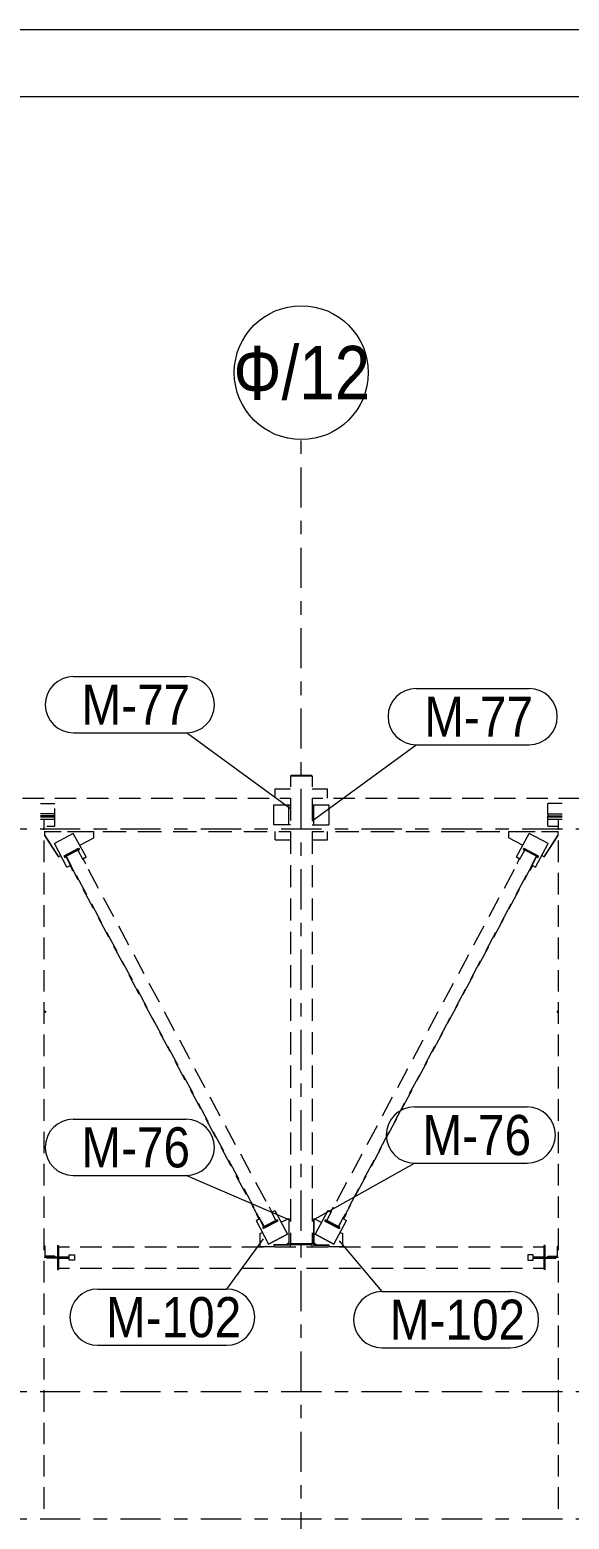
# Model space of a CAD drawing. Header units: millimetres. Extents: x -59 to 782, y -222 to 372.
# Drawn here: x 561.7 to 602, y 260.5 to 371.7 of the extents above; entities that cross this region are included whole.
import ezdxf

# ---------------------------------------------------------------- set-up
doc = ezdxf.new("R2010")
doc.units = ezdxf.units.MM
doc.linetypes.add('XKITLINE00', pattern=[0])
doc.linetypes.add('XKITLINE03', pattern=[6, 3, -1, 1, -1])
for name, color, linetype, lineweight in [('DrawingSheet', 5, 'Continuous', 0), ('Part', 2, 'Continuous', 0), ('PartMark', 3, 'Continuous', 0), ('S-GRID', 1, 'Continuous', 0)]:
    doc.layers.add(name, color=color, linetype=linetype, lineweight=lineweight)
doc.styles.add('GOST type A', font='ARIAL.TTF')

msp = doc.modelspace()

# ---------------------------------------------------------------- linework, layer by layer
at = {"layer": 'DrawingSheet', "linetype": 'XKITLINE00', "lineweight": 0}
for p, q in [((781.85, 371.67), (-59.15, 371.67)), ((776.85, 366.67), (-39.15, 366.67))]:
    msp.add_line(p, q, dxfattribs=at)
at = {"layer": 'Part', "linetype": 'XKITLINE00', "lineweight": 0}
for p, q in [((581.2, 315.97), (582.8, 315.97)), ((581.2, 315.97), (581.2, 315.14)), ((581.24, 315.98), (581.24, 316.01)), ((581.24, 316.01), (582.76, 316.01)), ((581.24, 315.97), (581.24, 316.01)), ((581.24, 315.97), (581.24, 315.98)), ((582.76, 315.97), (582.76, 316.01)), ((582.8, 315.97), (582.8, 315.14)), ((580.05, 314.31), (580.05, 314.99)), ((580.05, 314.99), (581.2, 314.99)), ((582.8, 314.99), (583.95, 314.99)), ((583.95, 314.31), (583.95, 314.99)), ((561.2, 314.31), (562.8, 314.31)), ((562.53, 313.91), (563.6, 313.91)), ((563.6, 314.31), (565.2, 314.31)), ((566, 314.31), (567.6, 314.31)), ((568.4, 314.31), (570, 314.31)), ((570.8, 314.31), (572.4, 314.31)), ((573.2, 314.31), (574.8, 314.31)), ((575.6, 314.31), (577.2, 314.31)), ((578, 314.31), (579.6, 314.31)), ((579.95, 312.31), (579.95, 313.81)), ((579.95, 313.81), (581.2, 313.81)), ((580.4, 314.31), (581.2, 314.31)), ((581.08, 312.31), (581.08, 313.81)), ((581.2, 314.31), (581.2, 312.64)), ((582.8, 314.31), (583.6, 314.31)), ((582.8, 314.31), (582.8, 312.64)), ((582.8, 313.81), (582.92, 313.81)), ((582.92, 313.81), (582.92, 312.31)), ((582.92, 313.81), (584.05, 313.81)), ((584.05, 313.81), (584.05, 312.31)), ((584.4, 314.31), (586, 314.31)), ((586.8, 314.31), (588.4, 314.31)), ((589.2, 314.31), (590.8, 314.31)), ((591.6, 314.31), (593.2, 314.31)), ((594, 314.31), (595.6, 314.31)), ((596.4, 314.31), (598, 314.31)), ((598.8, 314.31), (600.4, 314.31)), ((601.47, 313.91), (600.4, 313.91)), ((600.4, 313.14), (600.4, 313.91)), ((601.2, 314.31), (602.8, 314.31)), ((563.6, 313.14), (562.53, 313.14)), ((563.6, 312.98), (562.53, 312.98)), ((562.53, 312.9), (563.6, 312.9)), ((562.53, 312.74), (563.6, 312.74)), ((562.8, 311.94), (562.8, 312.74)), ((563.6, 313.14), (563.6, 313.52)), ((563.6, 312.98), (563.6, 313.14)), ((563.6, 312.9), (563.6, 312.98)), ((563.6, 312.74), (563.6, 312.9)), ((563.6, 312.21), (563.6, 312.74)), ((600.4, 313.14), (601.47, 313.14)), ((600.4, 313.14), (600.4, 312.98)), ((600.4, 312.98), (601.47, 312.98)), ((600.4, 312.9), (600.4, 312.98)), ((600.4, 312.74), (600.4, 312.9)), ((600.4, 312.9), (601.47, 312.9)), ((600.4, 312.74), (601.47, 312.74)), ((600.4, 312.21), (600.4, 312.74)), ((601.2, 311.94), (601.2, 312.74)), ((562.8, 311.81), (563.68, 311.81)), ((562.86, 311.51), (562.86, 311.81)), ((562.86, 311.81), (564.08, 311.81)), ((562.86, 311.51), (563.87, 309.93)), ((562.86, 311.51), (562.86, 311.51)), ((563.87, 309.94), (562.86, 311.51)), ((563, 312.21), (563.6, 312.21)), ((564.98, 311.67), (563.57, 310.92)), ((564.55, 311.81), (566.3, 311.81)), ((565.93, 309.91), (564.98, 311.67)), ((565.3, 311.81), (566.51, 311.81)), ((566.51, 311.35), (566.51, 311.81)), ((567.18, 311.81), (568.93, 311.81)), ((569.81, 311.81), (571.56, 311.81)), ((572.44, 311.81), (574.19, 311.81)), ((575.07, 311.81), (576.82, 311.81)), ((577.7, 311.81), (579.45, 311.81)), ((581.2, 312.31), (579.95, 312.31)), ((580.05, 311.19), (580.05, 311.81)), ((580.32, 311.81), (581.2, 311.81)), ((581.2, 311.81), (581.2, 310.15)), ((582.8, 312.31), (582.92, 312.31)), ((582.8, 311.81), (583.68, 311.81)), ((582.8, 311.81), (582.8, 310.15)), ((582.92, 312.31), (584.05, 312.31)), ((583.95, 311.19), (583.95, 311.81)), ((584.55, 311.81), (586.3, 311.81)), ((587.18, 311.81), (588.93, 311.81)), ((589.81, 311.81), (591.56, 311.81)), ((592.44, 311.81), (594.19, 311.81)), ((595.07, 311.81), (596.82, 311.81)), ((597.49, 311.35), (597.49, 311.81)), ((597.49, 311.81), (598.7, 311.81)), ((597.7, 311.81), (599.45, 311.81)), ((598.07, 309.91), (599.02, 311.67)), ((600.43, 310.92), (599.02, 311.67)), ((599.92, 311.81), (601.14, 311.81)), ((600.13, 309.93), (601.14, 311.51)), ((601.14, 311.51), (600.13, 309.94)), ((600.32, 311.81), (601.2, 311.81)), ((600.4, 312.21), (601.2, 312.21)), ((601.14, 311.81), (601.14, 311.51)), ((601.14, 311.51), (601.14, 311.51)), ((562.8, 309.52), (562.8, 311.13)), ((564.51, 309.16), (563.57, 310.92)), ((563.57, 310.92), (563.57, 310.91)), ((564.51, 309.15), (563.57, 310.91)), ((564.31, 309.99), (565.38, 310.56)), ((564.35, 309.92), (565.41, 310.49)), ((564.44, 309.96), (565.32, 310.43)), ((565.32, 310.43), (565.7, 309.72)), ((565.33, 310.41), (565.41, 310.45)), ((565.38, 310.56), (565.41, 310.49)), ((565.41, 310.49), (565.41, 310.45)), ((565.46, 310.78), (566.51, 311.35)), ((565.46, 310.78), (566.51, 311.34)), ((566.51, 311.34), (566.51, 311.35)), ((580.05, 311.19), (581.2, 311.19)), ((582.8, 311.19), (583.95, 311.19)), ((597.49, 311.34), (597.49, 311.35)), ((597.49, 311.35), (598.54, 310.78)), ((597.49, 311.34), (598.54, 310.78)), ((598.3, 309.72), (598.68, 310.43)), ((598.62, 310.56), (598.59, 310.49)), ((598.59, 310.49), (599.65, 309.92)), ((598.59, 310.45), (598.59, 310.49)), ((598.59, 310.45), (598.67, 310.41)), ((598.62, 310.56), (599.69, 309.99)), ((599.56, 309.96), (598.68, 310.43)), ((599.49, 309.16), (600.43, 310.92)), ((599.49, 309.15), (600.43, 310.91)), ((600.43, 310.91), (600.43, 310.92)), ((601.2, 309.52), (601.2, 311.13)), ((563.87, 309.93), (564.05, 310.03)), ((563.87, 309.94), (564.04, 310.03)), ((563.87, 309.93), (563.87, 309.94)), ((564.31, 309.99), (564.31, 309.95)), ((564.31, 309.99), (564.35, 309.92)), ((564.31, 309.95), (564.35, 309.88)), ((564.35, 309.88), (564.44, 309.93)), ((564.35, 309.88), (564.35, 309.92)), ((564.44, 309.93), (564.44, 309.96)), ((564.44, 309.96), (564.82, 309.25)), ((564.77, 309.31), (564.44, 309.93)), ((564.51, 309.16), (564.74, 309.28)), ((564.51, 309.15), (564.74, 309.27)), ((564.51, 309.15), (564.51, 309.16)), ((564.74, 309.29), (564.78, 309.31)), ((564.74, 309.29), (564.93, 308.94)), ((564.74, 309.26), (564.74, 309.29)), ((564.74, 309.26), (564.93, 308.91)), ((564.97, 308.96), (564.78, 309.31)), ((565.67, 309.78), (565.7, 309.8)), ((565.7, 309.79), (565.93, 309.91)), ((565.7, 309.78), (565.93, 309.9)), ((565.88, 309.44), (565.7, 309.8)), ((565.86, 309.43), (565.88, 309.44)), ((565.87, 309.41), (565.88, 309.42)), ((565.88, 309.42), (565.88, 309.44)), ((565.93, 309.9), (565.93, 309.91)), ((581.2, 309.31), (581.2, 307.65)), ((582.8, 309.31), (582.8, 307.65)), ((598.07, 309.91), (598.3, 309.79)), ((598.07, 309.9), (598.07, 309.91)), ((598.07, 309.9), (598.3, 309.78)), ((598.3, 309.8), (598.12, 309.44)), ((598.12, 309.44), (598.12, 309.42)), ((598.12, 309.44), (598.14, 309.43)), ((598.12, 309.42), (598.13, 309.41)), ((598.3, 309.8), (598.33, 309.78)), ((599.22, 309.31), (599.03, 308.96)), ((599.07, 308.94), (599.26, 309.29)), ((599.26, 309.26), (599.07, 308.91)), ((599.18, 309.25), (599.56, 309.96)), ((599.22, 309.31), (599.26, 309.29)), ((599.23, 309.31), (599.56, 309.93)), ((599.26, 309.29), (599.26, 309.26)), ((599.26, 309.28), (599.49, 309.16)), ((599.26, 309.27), (599.49, 309.15)), ((599.49, 309.15), (599.49, 309.16)), ((599.56, 309.93), (599.56, 309.96)), ((599.56, 309.93), (599.65, 309.88)), ((599.65, 309.92), (599.69, 309.99)), ((599.65, 309.88), (599.69, 309.95)), ((599.65, 309.92), (599.65, 309.88)), ((599.69, 309.99), (599.69, 309.95)), ((599.95, 310.03), (600.13, 309.93)), ((599.96, 310.03), (600.13, 309.94)), ((600.13, 309.93), (600.13, 309.94)), ((562.8, 307.11), (562.8, 308.72)), ((564.93, 308.94), (564.97, 308.96)), ((564.93, 308.91), (564.93, 308.94)), ((564.93, 308.91), (564.97, 308.93)), ((565.34, 308.21), (564.96, 308.92)), ((564.97, 308.93), (564.97, 308.96)), ((565.2, 308.54), (565.96, 307.12)), ((566.08, 309.01), (566.84, 307.59)), ((597.16, 307.59), (597.92, 309.01)), ((598.04, 307.12), (598.8, 308.54)), ((598.66, 308.21), (599.04, 308.92)), ((599.03, 308.96), (599.03, 308.93)), ((599.03, 308.96), (599.07, 308.94)), ((599.03, 308.93), (599.07, 308.91)), ((599.07, 308.91), (599.07, 308.94)), ((601.2, 307.11), (601.2, 308.72)), ((566.48, 306.07), (565.72, 307.5)), ((597.52, 306.07), (598.28, 307.5)), ((562.8, 304.69), (562.8, 306.3)), ((566.33, 306.42), (567.09, 305)), ((567.22, 306.89), (567.97, 305.47)), ((581.2, 306.82), (581.2, 305.16)), ((582.8, 306.82), (582.8, 305.16)), ((596.02, 305.47), (596.78, 306.89)), ((596.91, 305), (597.67, 306.42)), ((601.2, 304.69), (601.2, 306.3)), ((567.63, 303.93), (566.86, 305.36)), ((568.35, 304.76), (569.11, 303.34)), ((594.89, 303.34), (595.65, 304.76)), ((596.37, 303.93), (597.14, 305.36)), ((562.8, 302.28), (562.8, 303.89)), ((567.47, 304.29), (568.23, 302.87)), ((581.2, 304.32), (581.2, 302.66)), ((582.8, 304.32), (582.8, 302.66)), ((595.77, 302.87), (596.53, 304.29)), ((601.2, 302.28), (601.2, 303.89)), ((568.77, 301.8), (568.01, 303.22)), ((569.49, 302.63), (570.25, 301.21)), ((593.75, 301.21), (594.51, 302.63)), ((595.23, 301.8), (595.99, 303.22)), ((562.8, 299.86), (562.8, 301.47)), ((568.61, 302.16), (569.37, 300.74)), ((581.2, 301.83), (581.2, 300.16)), ((582.8, 301.83), (582.8, 300.16)), ((594.63, 300.74), (595.39, 302.16)), ((601.2, 299.86), (601.2, 301.47)), ((569.91, 299.66), (569.15, 301.08)), ((570.63, 300.5), (571.39, 299.09)), ((592.61, 299.09), (593.37, 300.5)), ((594.09, 299.66), (594.85, 301.08)), ((569.75, 300.04), (570.5, 298.62)), ((581.2, 299.33), (581.2, 297.67)), ((582.8, 299.33), (582.8, 297.67)), ((593.5, 298.62), (594.25, 300.04)), ((562.8, 297.45), (562.8, 299.06)), ((562.8, 298.4), (562.9, 298.4)), ((562.8, 298.32), (562.9, 298.32)), ((562.9, 298.4), (562.9, 298.32)), ((571.06, 297.52), (570.29, 298.94)), ((571.77, 298.38), (572.52, 296.96)), ((591.48, 296.96), (592.23, 298.38)), ((592.94, 297.52), (593.71, 298.94)), ((601.1, 298.4), (601.2, 298.4)), ((601.1, 298.4), (601.1, 298.32)), ((601.1, 298.32), (601.2, 298.32)), ((601.2, 297.45), (601.2, 299.06)), ((570.88, 297.91), (571.64, 296.49)), ((592.36, 296.49), (593.12, 297.91)), ((562.8, 295.04), (562.8, 296.65)), ((572.2, 295.38), (571.44, 296.81)), ((572.9, 296.25), (573.66, 294.83)), ((581.2, 296.84), (581.2, 295.17)), ((582.8, 296.84), (582.8, 295.17)), ((590.34, 294.83), (591.1, 296.25)), ((591.8, 295.38), (592.56, 296.81)), ((601.2, 295.04), (601.2, 296.65)), ((572.02, 295.78), (572.78, 294.36)), ((591.22, 294.36), (591.98, 295.78)), ((562.8, 292.62), (562.8, 294.23)), ((573.34, 293.24), (572.58, 294.67)), ((573.16, 293.65), (573.92, 292.24)), ((574.04, 294.12), (574.8, 292.71)), ((581.2, 294.34), (581.2, 292.68)), ((582.8, 294.34), (582.8, 292.68)), ((589.2, 292.71), (589.96, 294.12)), ((590.08, 292.24), (590.84, 293.65)), ((590.66, 293.24), (591.42, 294.67)), ((601.2, 292.62), (601.2, 294.23)), ((574.49, 291.1), (573.72, 292.53)), ((589.51, 291.1), (590.28, 292.53)), ((562.8, 290.21), (562.8, 291.82)), ((574.29, 291.53), (575.05, 290.11)), ((575.18, 292), (575.93, 290.58)), ((581.2, 291.85), (581.2, 290.18)), ((582.8, 291.85), (582.8, 290.18)), ((588.07, 290.58), (588.82, 292)), ((588.95, 290.11), (589.71, 291.53)), ((601.2, 290.21), (601.2, 291.82)), ((575.63, 288.96), (574.87, 290.39)), ((588.37, 288.96), (589.13, 290.39)), ((562.8, 287.79), (562.8, 289.4)), ((575.43, 289.4), (576.19, 287.98)), ((576.31, 289.87), (577.07, 288.45)), ((581.2, 289.35), (581.2, 287.69)), ((582.8, 289.35), (582.8, 287.69)), ((586.93, 288.45), (587.69, 289.87)), ((587.81, 287.98), (588.57, 289.4)), ((601.2, 287.79), (601.2, 289.4)), ((576.77, 286.83), (576.01, 288.25)), ((587.23, 286.83), (587.99, 288.25)), ((562.8, 285.38), (562.8, 286.99)), ((576.57, 287.27), (577.33, 285.86)), ((577.45, 287.74), (578.21, 286.33)), ((585.79, 286.33), (586.55, 287.74)), ((586.67, 285.86), (587.43, 287.27)), ((601.2, 285.38), (601.2, 286.99)), ((577.92, 284.69), (577.15, 286.11)), ((581.2, 286.85), (581.2, 285.19)), ((582.8, 286.85), (582.8, 285.19)), ((586.08, 284.69), (586.85, 286.11)), ((577.71, 285.15), (578.46, 283.73)), ((578.59, 285.62), (579.35, 284.2)), ((584.65, 284.2), (585.41, 285.62)), ((585.54, 283.73), (586.29, 285.15)), ((562.8, 282.96), (562.8, 284.57)), ((578.68, 283.26), (578.3, 283.97)), ((579.62, 283.76), (579.59, 283.75)), ((579.8, 283.41), (579.62, 283.76)), ((581.2, 284.36), (581.2, 282.7)), ((582.8, 284.36), (582.8, 282.7)), ((584.2, 283.41), (584.38, 283.76)), ((584.38, 283.76), (584.41, 283.75)), ((585.32, 283.26), (585.7, 283.97)), ((601.2, 282.96), (601.2, 284.57)), ((578.62, 282.77), (578.89, 282.91)), ((578.62, 282.77), (578.62, 282.76)), ((578.62, 282.77), (579.56, 281.01)), ((578.62, 282.76), (579.56, 281)), ((578.7, 283.27), (578.66, 283.25)), ((578.66, 283.23), (578.66, 283.25)), ((578.66, 283.25), (578.85, 282.9)), ((578.84, 282.89), (578.66, 283.23)), ((578.89, 282.92), (578.7, 283.27)), ((578.84, 283.02), (579.22, 282.31)), ((578.89, 282.92), (578.85, 282.9)), ((578.85, 282.9), (578.85, 282.89)), ((578.89, 282.91), (578.89, 282.92)), ((579.21, 282.3), (578.89, 282.91)), ((580.2, 282.83), (579.13, 282.26)), ((580.24, 282.76), (579.17, 282.19)), ((580.24, 282.72), (579.17, 282.16)), ((579.73, 283.49), (580.1, 282.78)), ((579.78, 283.39), (580.03, 283.52)), ((579.8, 283.41), (579.78, 283.39)), ((579.8, 283.4), (579.8, 283.41)), ((580.03, 283.52), (580.97, 281.76)), ((580.24, 282.76), (580.2, 282.83)), ((580.24, 282.72), (580.24, 282.76)), ((580.51, 282.64), (581.06, 282.93)), ((581.06, 282.93), (581.06, 281.1)), ((581.2, 282.8), (581.08, 282.8)), ((581.08, 282.8), (581.08, 280.92)), ((582.8, 282.8), (582.92, 282.8)), ((582.92, 282.8), (582.92, 280.92)), ((582.94, 282.93), (582.94, 281.09)), ((582.94, 282.93), (583.49, 282.64)), ((583.97, 283.52), (583.03, 281.76)), ((583.76, 282.76), (583.8, 282.83)), ((584.83, 282.19), (583.76, 282.76)), ((583.76, 282.76), (583.76, 282.72)), ((583.76, 282.72), (584.83, 282.16)), ((584.87, 282.26), (583.8, 282.83)), ((583.9, 282.78), (584.27, 283.49)), ((583.97, 283.52), (584.22, 283.39)), ((584.22, 283.39), (584.2, 283.41)), ((584.2, 283.4), (584.2, 283.41)), ((584.44, 281.01), (585.38, 282.77)), ((584.44, 281), (585.38, 282.76)), ((584.78, 282.31), (585.16, 283.02)), ((584.79, 282.3), (585.11, 282.91)), ((585.11, 282.92), (585.3, 283.27)), ((585.15, 282.9), (585.11, 282.92)), ((585.11, 282.91), (585.11, 282.92)), ((585.11, 282.91), (585.38, 282.77)), ((585.34, 283.25), (585.15, 282.9)), ((585.15, 282.89), (585.15, 282.9)), ((585.16, 282.89), (585.34, 283.23)), ((585.3, 283.27), (585.34, 283.25)), ((585.34, 283.23), (585.34, 283.25)), ((585.38, 282.77), (585.38, 282.76)), ((562.8, 280.55), (562.8, 282.16)), ((578.92, 281.79), (579.09, 281.88)), ((578.92, 280.81), (578.92, 281.79)), ((579.17, 282.19), (579.13, 282.26)), ((579.13, 282.26), (579.13, 282.23)), ((579.17, 282.16), (579.13, 282.23)), ((579.17, 282.19), (579.17, 282.16)), ((579.56, 281.01), (580.97, 281.76)), ((580.97, 281.75), (579.56, 281)), ((580.97, 281.76), (580.97, 281.75)), ((581.2, 281.86), (581.2, 281.03)), ((582.8, 281.86), (582.8, 281.03)), ((583.03, 281.76), (584.44, 281.01)), ((583.03, 281.75), (583.03, 281.76)), ((584.44, 281), (583.03, 281.75)), ((584.83, 282.19), (584.87, 282.26)), ((584.83, 282.16), (584.87, 282.23)), ((584.83, 282.16), (584.83, 282.19)), ((584.87, 282.23), (584.87, 282.26)), ((584.91, 281.88), (585.08, 281.79)), ((585.08, 281.79), (585.08, 280.81)), ((601.2, 280.55), (601.2, 282.16)), ((562.87, 280.84), (562.8, 280.84)), ((562.87, 280.11), (562.87, 280.84)), ((563.8, 280.9), (563.8, 280.04)), ((563.8, 280.9), (563.88, 280.9)), ((563.88, 280.9), (563.88, 280.04)), ((563.88, 280.8), (564.69, 280.8)), ((565.49, 280.8), (567.1, 280.8)), ((567.91, 280.8), (569.52, 280.8)), ((570.32, 280.8), (571.93, 280.8)), ((572.74, 280.8), (574.35, 280.8)), ((575.15, 280.8), (576.77, 280.8)), ((577.57, 280.8), (579.18, 280.8)), ((578.92, 280.8), (578.92, 280.81)), ((579.95, 280.81), (578.92, 280.81)), ((579.56, 281), (579.56, 281.01)), ((580.9, 280.94), (579.95, 280.94)), ((579.95, 280.94), (579.95, 280.92)), ((581.08, 280.92), (579.95, 280.92)), ((579.95, 280.92), (579.95, 280.8)), ((579.99, 280.8), (581.6, 280.8)), ((581.06, 281.1), (580.9, 280.94)), ((581.2, 281.04), (582.79, 281.04)), ((581.2, 280.8), (581.2, 281.03)), ((581.24, 281.04), (581.24, 280.97)), ((581.24, 281.04), (582.76, 281.04)), ((581.24, 281), (582.76, 281)), ((581.24, 280.97), (582.76, 280.97)), ((582.4, 280.8), (584.01, 280.8)), ((582.76, 280.97), (582.76, 281.04)), ((582.8, 280.8), (582.8, 281.03)), ((582.92, 280.92), (584.05, 280.92)), ((583.1, 280.95), (582.94, 281.11)), ((582.94, 281.09), (583.1, 280.93)), ((583.1, 280.93), (583.1, 280.95)), ((583.1, 280.95), (584.05, 280.95)), ((583.1, 280.93), (584.05, 280.93)), ((584.05, 280.92), (584.05, 280.95)), ((584.05, 280.92), (584.05, 280.8)), ((585.08, 280.81), (584.05, 280.81)), ((584.44, 281.01), (584.44, 281)), ((584.82, 280.8), (586.43, 280.8)), ((585.08, 280.8), (585.08, 280.81)), ((587.23, 280.8), (588.85, 280.8)), ((589.65, 280.8), (591.26, 280.8)), ((592.07, 280.8), (593.68, 280.8)), ((594.48, 280.8), (596.09, 280.8)), ((596.9, 280.8), (598.51, 280.8)), ((599.31, 280.8), (600.12, 280.8)), ((600.2, 280.9), (600.12, 280.9)), ((600.12, 280.04), (600.12, 280.9)), ((600.2, 280.04), (600.2, 280.9)), ((601.13, 280.11), (601.13, 280.84)), ((601.13, 280.84), (601.2, 280.84)), ((562.8, 280.04), (563, 280.04)), ((562.8, 278.14), (562.8, 279.75)), ((563.6, 280.11), (562.87, 280.11)), ((564.68, 280.04), (563, 280.04)), ((563, 279.96), (563, 280.04)), ((564.68, 279.96), (563, 279.96)), ((563.6, 280.04), (563.6, 280.11)), ((563.8, 280.04), (563.88, 280.04)), ((563.8, 279.96), (563.8, 279.1)), ((563.8, 279.96), (563.88, 279.96)), ((563.88, 280.05), (564.68, 280.05)), ((563.88, 279.96), (563.88, 279.1)), ((563.88, 279.95), (564.68, 279.95)), ((563.88, 279.2), (564.69, 279.2)), ((564.68, 280.2), (565.08, 280.2)), ((564.68, 280.04), (564.68, 280.2)), ((564.68, 279.96), (564.68, 280.04)), ((564.68, 279.8), (564.68, 279.96)), ((565.08, 279.8), (564.68, 279.8)), ((565.08, 280.2), (565.08, 279.8)), ((565.49, 279.2), (567.1, 279.2)), ((567.91, 279.2), (569.52, 279.2)), ((570.32, 279.2), (571.93, 279.2)), ((572.74, 279.2), (574.35, 279.2)), ((575.15, 279.2), (576.77, 279.2)), ((577.57, 279.2), (579.18, 279.2)), ((579.99, 279.2), (581.6, 279.2)), ((582.4, 279.2), (584.01, 279.2)), ((584.82, 279.2), (586.43, 279.2)), ((587.23, 279.2), (588.85, 279.2)), ((589.65, 279.2), (591.26, 279.2)), ((592.07, 279.2), (593.68, 279.2)), ((594.48, 279.2), (596.09, 279.2)), ((596.9, 279.2), (598.51, 279.2)), ((599.32, 280.2), (598.92, 280.2)), ((598.92, 280.2), (598.92, 279.8)), ((598.92, 279.8), (599.32, 279.8)), ((599.31, 279.2), (600.12, 279.2)), ((599.32, 280.04), (599.32, 280.2)), ((599.32, 280.05), (600.11, 280.05)), ((599.32, 280.04), (599.32, 279.96)), ((599.32, 280.04), (601, 280.04)), ((599.32, 279.8), (599.32, 279.96)), ((599.32, 279.96), (601, 279.96)), ((600.1, 279.95), (600.12, 279.95)), ((600.2, 280.04), (600.12, 280.04)), ((600.2, 279.96), (600.12, 279.96)), ((600.12, 279.1), (600.12, 279.96)), ((600.2, 279.1), (600.2, 279.96)), ((600.4, 280.04), (600.4, 280.11)), ((600.4, 280.11), (601.13, 280.11)), ((601, 280.04), (601, 279.96)), ((601, 280.04), (601.2, 280.04)), ((601.2, 278.14), (601.2, 279.75)), ((563.8, 279.1), (563.88, 279.1)), ((600.2, 279.1), (600.12, 279.1)), ((562.8, 275.72), (562.8, 277.33)), ((601.2, 275.72), (601.2, 277.33)), ((562.8, 273.31), (562.8, 274.92)), ((601.2, 273.31), (601.2, 274.92)), ((562.8, 270.89), (562.8, 272.5)), ((601.2, 270.89), (601.2, 272.5)), ((562.8, 268.48), (562.8, 270.09)), ((601.2, 268.48), (601.2, 270.09)), ((562.8, 266.06), (562.8, 267.67)), ((601.2, 266.06), (601.2, 267.67)), ((562.8, 263.65), (562.8, 265.26)), ((601.2, 263.65), (601.2, 265.26)), ((562.8, 261.24), (562.8, 262.85)), ((601.2, 261.24), (601.2, 262.85))]:
    msp.add_line(p, q, dxfattribs=at)
at = {"layer": 'PartMark', "linetype": 'XKITLINE00', "lineweight": 0}
for p, q in [((564.99, 323.38), (573.42, 323.38)), ((590.58, 322.49), (599.01, 322.49)), ((564.99, 319.18), (573.42, 319.18)), ((581.2, 313.51), (573.42, 319.18)), ((582.8, 312.61), (590.58, 318.29)), ((590.58, 318.29), (599.01, 318.29)), ((564.98, 290.33), (573.41, 290.33)), ((590.44, 291.25), (598.87, 291.25)), ((582.86, 282.8), (590.44, 287.05)), ((590.44, 287.05), (598.87, 287.05)), ((564.98, 286.13), (573.41, 286.13)), ((581.14, 282.8), (573.41, 286.13)), ((579.16, 281.4), (576.42, 277.65)), ((584.84, 281.24), (588.01, 277.46)), ((566.82, 277.65), (576.42, 277.65)), ((588.01, 277.46), (597.62, 277.46)), ((566.82, 273.45), (576.42, 273.45)), ((588.01, 273.26), (597.62, 273.26))]:
    msp.add_line(p, q, dxfattribs=at)
for centre, start, end in [((564.99, 321.28), 90, 270), ((573.42, 321.28), 270, 90), ((590.58, 320.39), 90, 270), ((599.01, 320.39), 270, 90), ((564.98, 288.23), 90, 270), ((573.41, 288.23), 270, 90), ((590.44, 289.15), 90, 270), ((598.87, 289.15), 270, 90), ((566.82, 275.55), 90, 270), ((576.42, 275.55), 270, 90), ((588.01, 275.36), 90, 270), ((597.62, 275.36), 270, 90)]:
    msp.add_arc(centre, 2.1, start, end, dxfattribs=at)
at = {"layer": 'S-GRID', "linetype": 'XKITLINE03', "lineweight": 0}
for p, q in [((582, -30), (582, 341.07)), ((-25.5, 312), (766.2, 312)), ((-25.5, 270), (766.2, 270)), ((-25.5, 260.5), (716.53, 260.5))]:
    msp.add_line(p, q, dxfattribs=at)
at = {"layer": 'S-GRID', "linetype": 'XKITLINE00', "lineweight": 0}
msp.add_circle((582, 346.07), 5, dxfattribs=at)

# ---------------------------------------------------------------- texts
at = {"layer": 'PartMark', "style": 'GOST type A', "width": 0.85}
for s, p in [('М-77', (565.59, 319.78)), ('М-77', (591.18, 318.89)), ('М-76', (591.04, 287.65)), ('М-76', (565.58, 286.73)), ('М-102', (567.42, 274.05)), ('М-102', (588.61, 273.86))]:
    msp.add_text(s, height=3, dxfattribs=at).set_placement(p)
at = {"layer": 'S-GRID', "style": 'GOST type A', "width": 0.85}
msp.add_text('Ф/12', height=4, dxfattribs=at).set_placement((576.92, 344.07))

doc.saveas('drawing.dxf')
